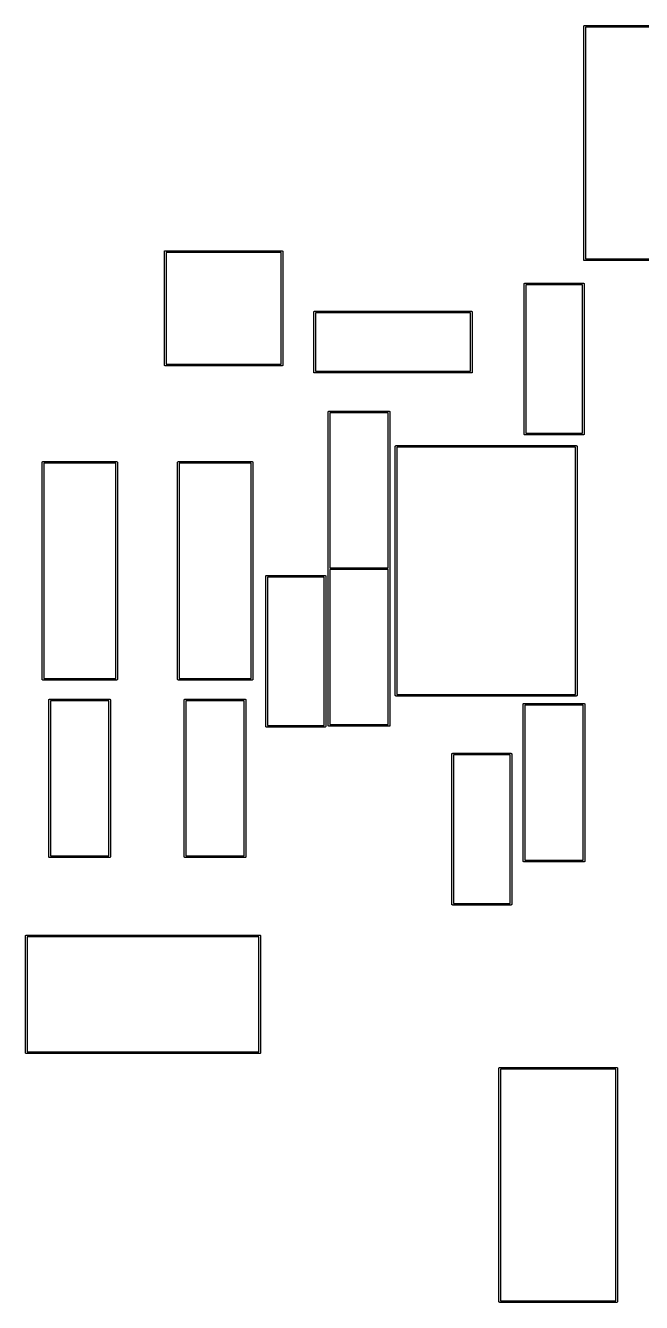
# Model space of a CAD drawing. Extents: x 104.9 to 182.6, y -105.1 to -62.1.
# Drawn here: x 143.79 to 162.26, y -105.12 to -66.83 of the extents above; entities that cross this region are included whole.
import ezdxf

# ---------------------------------------------------------------- set-up
doc = ezdxf.new("R2010")
doc.units = 0
doc.header["$MEASUREMENT"] = 0
doc.layers.add('BLACK', color=7, linetype='CONTINUOUS')

msp = doc.modelspace()

# ---------------------------------------------------------------- linework, layer by layer
at = {"layer": 'Black'}
for p, q in [((160.531, -66.8537), (160.532, -66.8516)), ((160.531, -66.8558), (160.531, -66.8537)), ((160.531, -66.858), (160.531, -66.8558)), ((160.531, -73.858), (160.531, -66.858)), ((160.532, -66.8516), (160.533, -66.8494)), ((160.533, -66.8494), (160.534, -66.8476)), ((160.534, -66.8455), (160.536, -66.8438)), ((160.534, -66.8476), (160.534, -66.8455)), ((160.536, -66.8438), (160.537, -66.8419)), ((160.537, -66.8419), (160.539, -66.8405)), ((160.539, -66.8405), (160.54, -66.8388)), ((160.54, -66.8388), (160.542, -66.8378)), ((160.542, -66.8378), (160.543, -66.8363)), ((160.543, -66.8363), (160.546, -66.8356)), ((160.546, -66.8356), (160.547, -66.8345)), ((160.547, -66.8345), (160.55, -66.8341)), ((160.55, -66.8341), (160.552, -66.8334)), ((160.552, -66.8334), (160.554, -66.8334)), ((160.554, -66.8334), (160.556, -66.833)), ((160.556, -66.833), (164.056, -66.833)), ((160.581, -66.883), (160.581, -73.833)), ((164.031, -66.883), (160.581, -66.883)), ((147.958, -73.6067), (147.959, -73.6046)), ((147.958, -73.6088), (147.958, -73.6067)), ((147.958, -73.611), (147.958, -73.6088)), ((147.958, -77.011), (147.958, -73.611)), ((147.959, -73.6046), (147.96, -73.6024)), ((147.96, -73.6024), (147.961, -73.6006)), ((147.961, -73.5985), (147.963, -73.5968)), ((147.961, -73.6006), (147.961, -73.5985)), ((147.963, -73.5968), (147.964, -73.5949)), ((147.964, -73.5949), (147.966, -73.5935)), ((147.966, -73.5935), (147.967, -73.5918)), ((147.967, -73.5918), (147.969, -73.5908)), ((147.969, -73.5908), (147.97, -73.5893)), ((147.97, -73.5893), (147.973, -73.5886)), ((147.973, -73.5886), (147.974, -73.5875)), ((147.974, -73.5875), (147.977, -73.5871)), ((147.977, -73.5871), (147.979, -73.5864)), ((147.979, -73.5864), (147.981, -73.5864)), ((147.981, -73.5864), (147.983, -73.586)), ((147.983, -73.586), (151.483, -73.586)), ((148.008, -73.636), (148.008, -76.986)), ((151.458, -73.636), (148.008, -73.636)), ((151.458, -76.986), (151.458, -73.636)), ((151.483, -73.586), (151.485, -73.5864)), ((151.485, -73.5864), (151.487, -73.5864)), ((151.487, -73.5864), (151.489, -73.5871)), ((151.489, -73.5871), (151.492, -73.5875)), ((151.492, -73.5875), (151.493, -73.5886)), ((151.493, -73.5886), (151.495, -73.5893)), ((151.495, -73.5893), (151.497, -73.5908)), ((151.497, -73.5908), (151.499, -73.5918)), ((151.499, -73.5918), (151.5, -73.5935)), ((151.5, -73.5935), (151.502, -73.5949)), ((151.502, -73.5949), (151.503, -73.5968)), ((151.503, -73.5968), (151.505, -73.5985)), ((151.505, -73.5985), (151.505, -73.6006)), ((151.505, -73.6006), (151.506, -73.6024)), ((151.506, -73.6024), (151.507, -73.6046)), ((151.507, -73.6046), (151.508, -73.6067)), ((151.508, -73.6067), (151.508, -73.6088)), ((151.508, -73.6088), (151.508, -73.611)), ((151.508, -73.611), (151.508, -77.011)), ((160.531, -73.8602), (160.531, -73.858)), ((160.531, -73.8623), (160.531, -73.8602)), ((160.532, -73.8644), (160.531, -73.8623)), ((160.533, -73.8666), (160.532, -73.8644)), ((160.534, -73.8684), (160.533, -73.8666)), ((160.534, -73.8705), (160.534, -73.8684)), ((160.536, -73.8722), (160.534, -73.8705)), ((160.537, -73.8741), (160.536, -73.8722)), ((160.539, -73.8755), (160.537, -73.8741)), ((160.54, -73.8772), (160.539, -73.8755)), ((160.542, -73.8782), (160.54, -73.8772)), ((160.543, -73.8797), (160.542, -73.8782)), ((160.546, -73.8804), (160.543, -73.8797)), ((160.547, -73.8815), (160.546, -73.8804)), ((160.55, -73.8819), (160.547, -73.8815)), ((160.552, -73.8826), (160.55, -73.8819)), ((160.554, -73.8826), (160.552, -73.8826)), ((160.556, -73.883), (160.554, -73.8826)), ((164.056, -73.883), (160.556, -73.883)), ((160.581, -73.833), (164.031, -73.833)), ((158.744, -74.5807), (158.745, -74.5786)), ((158.744, -74.5828), (158.744, -74.5807)), ((158.744, -74.585), (158.744, -74.5828)), ((158.744, -79.085), (158.744, -74.585)), ((158.745, -74.5786), (158.746, -74.5764)), ((158.746, -74.5764), (158.747, -74.5746)), ((158.747, -74.5725), (158.749, -74.5708)), ((158.747, -74.5746), (158.747, -74.5725)), ((158.749, -74.5708), (158.75, -74.5689)), ((158.75, -74.5689), (158.752, -74.5675)), ((158.752, -74.5675), (158.753, -74.5658)), ((158.753, -74.5658), (158.755, -74.5648)), ((158.755, -74.5648), (158.756, -74.5633)), ((158.756, -74.5633), (158.759, -74.5626)), ((158.759, -74.5626), (158.76, -74.5615)), ((158.76, -74.5615), (158.763, -74.5611)), ((158.763, -74.5611), (158.765, -74.5604)), ((158.765, -74.5604), (158.767, -74.5604)), ((158.767, -74.5604), (158.769, -74.56)), ((158.769, -74.56), (160.519, -74.56)), ((158.794, -74.61), (158.794, -79.06)), ((160.494, -74.61), (158.794, -74.61)), ((160.494, -79.06), (160.494, -74.61)), ((160.519, -74.56), (160.521, -74.5604)), ((160.521, -74.5604), (160.523, -74.5604)), ((160.523, -74.5604), (160.525, -74.5611)), ((160.525, -74.5611), (160.528, -74.5615)), ((160.528, -74.5615), (160.529, -74.5626)), ((160.529, -74.5626), (160.531, -74.5633)), ((160.531, -74.5633), (160.533, -74.5648)), ((160.533, -74.5648), (160.535, -74.5658)), ((160.535, -74.5658), (160.536, -74.5675)), ((160.536, -74.5675), (160.538, -74.5689)), ((160.538, -74.5689), (160.539, -74.5708)), ((160.539, -74.5708), (160.541, -74.5725)), ((160.541, -74.5725), (160.541, -74.5746)), ((160.541, -74.5746), (160.542, -74.5764)), ((160.542, -74.5764), (160.543, -74.5786)), ((160.543, -74.5786), (160.544, -74.5807)), ((160.544, -74.5807), (160.544, -74.5828)), ((160.544, -74.5828), (160.544, -74.585)), ((160.544, -74.585), (160.544, -79.085)), ((152.438, -75.4227), (152.439, -75.4206)), ((152.438, -75.4248), (152.438, -75.4227)), ((152.438, -75.427), (152.438, -75.4248)), ((152.438, -77.227), (152.438, -75.427)), ((152.439, -75.4206), (152.44, -75.4184)), ((152.44, -75.4184), (152.441, -75.4166)), ((152.441, -75.4145), (152.443, -75.4128)), ((152.441, -75.4166), (152.441, -75.4145)), ((152.443, -75.4128), (152.444, -75.4109)), ((152.444, -75.4109), (152.446, -75.4095)), ((152.446, -75.4095), (152.447, -75.4078)), ((152.447, -75.4078), (152.449, -75.4068)), ((152.449, -75.4068), (152.451, -75.4053)), ((152.451, -75.4053), (152.453, -75.4046)), ((152.453, -75.4046), (152.454, -75.4035)), ((152.454, -75.4035), (152.457, -75.4031)), ((152.457, -75.4031), (152.459, -75.4024)), ((152.459, -75.4024), (152.461, -75.4024)), ((152.461, -75.4024), (152.463, -75.402)), ((152.463, -75.402), (157.163, -75.402)), ((157.163, -75.402), (157.165, -75.4024)), ((157.165, -75.4024), (157.167, -75.4024)), ((157.167, -75.4024), (157.169, -75.4031)), ((157.169, -75.4031), (157.172, -75.4035)), ((157.172, -75.4035), (157.173, -75.4046)), ((157.173, -75.4046), (157.175, -75.4053)), ((157.175, -75.4053), (157.177, -75.4068)), ((157.177, -75.4068), (157.179, -75.4078)), ((157.179, -75.4078), (157.18, -75.4095)), ((157.18, -75.4095), (157.182, -75.4109)), ((157.182, -75.4109), (157.183, -75.4128)), ((157.183, -75.4128), (157.185, -75.4145)), ((157.185, -75.4145), (157.185, -75.4166)), ((157.185, -75.4166), (157.186, -75.4184)), ((157.186, -75.4184), (157.187, -75.4206)), ((157.187, -75.4206), (157.188, -75.4227)), ((157.188, -75.4227), (157.188, -75.4248)), ((157.188, -75.4248), (157.188, -75.427)), ((157.188, -75.427), (157.188, -77.227)), ((152.488, -75.452), (152.488, -77.202)), ((157.138, -75.452), (152.488, -75.452)), ((157.138, -77.202), (157.138, -75.452)), ((147.958, -77.0132), (147.958, -77.011)), ((147.958, -77.0153), (147.958, -77.0132)), ((147.959, -77.0174), (147.958, -77.0153)), ((147.96, -77.0196), (147.959, -77.0174)), ((147.961, -77.0214), (147.96, -77.0196)), ((147.961, -77.0235), (147.961, -77.0214)), ((147.963, -77.0252), (147.961, -77.0235)), ((147.964, -77.0271), (147.963, -77.0252)), ((147.966, -77.0285), (147.964, -77.0271)), ((147.967, -77.0302), (147.966, -77.0285)), ((147.969, -77.0312), (147.967, -77.0302)), ((147.97, -77.0327), (147.969, -77.0312)), ((147.973, -77.0334), (147.97, -77.0327)), ((147.974, -77.0345), (147.973, -77.0334)), ((147.977, -77.0349), (147.974, -77.0345)), ((147.979, -77.0356), (147.977, -77.0349)), ((147.981, -77.0356), (147.979, -77.0356)), ((147.983, -77.036), (147.981, -77.0356)), ((151.483, -77.036), (147.983, -77.036)), ((148.008, -76.986), (151.458, -76.986)), ((151.485, -77.0356), (151.483, -77.036)), ((151.487, -77.0356), (151.485, -77.0356)), ((151.489, -77.0349), (151.487, -77.0356)), ((151.492, -77.0345), (151.489, -77.0349)), ((151.493, -77.0334), (151.492, -77.0345)), ((151.495, -77.0327), (151.493, -77.0334)), ((151.497, -77.0312), (151.495, -77.0327)), ((151.499, -77.0302), (151.497, -77.0312)), ((151.5, -77.0285), (151.499, -77.0302)), ((151.502, -77.0271), (151.5, -77.0285)), ((151.503, -77.0252), (151.502, -77.0271)), ((151.505, -77.0235), (151.503, -77.0252)), ((151.506, -77.0196), (151.505, -77.0214)), ((151.505, -77.0214), (151.505, -77.0235)), ((151.507, -77.0174), (151.506, -77.0196)), ((151.508, -77.0153), (151.507, -77.0174)), ((151.508, -77.011), (151.508, -77.0132)), ((151.508, -77.0132), (151.508, -77.0153)), ((152.438, -77.2292), (152.438, -77.227)), ((152.438, -77.2313), (152.438, -77.2292)), ((152.439, -77.2334), (152.438, -77.2313)), ((152.44, -77.2356), (152.439, -77.2334)), ((152.441, -77.2374), (152.44, -77.2356)), ((152.441, -77.2395), (152.441, -77.2374)), ((152.443, -77.2412), (152.441, -77.2395)), ((152.444, -77.2431), (152.443, -77.2412)), ((152.446, -77.2445), (152.444, -77.2431)), ((152.447, -77.2462), (152.446, -77.2445)), ((152.449, -77.2472), (152.447, -77.2462)), ((152.451, -77.2487), (152.449, -77.2472)), ((152.453, -77.2494), (152.451, -77.2487)), ((152.454, -77.2505), (152.453, -77.2494)), ((152.457, -77.2509), (152.454, -77.2505)), ((152.459, -77.2516), (152.457, -77.2509)), ((152.461, -77.2516), (152.459, -77.2516)), ((152.463, -77.252), (152.461, -77.2516)), ((157.163, -77.252), (152.463, -77.252)), ((152.488, -77.202), (157.138, -77.202)), ((157.165, -77.2516), (157.163, -77.252)), ((157.167, -77.2516), (157.165, -77.2516)), ((157.169, -77.2509), (157.167, -77.2516)), ((157.172, -77.2505), (157.169, -77.2509)), ((157.173, -77.2494), (157.172, -77.2505)), ((157.175, -77.2487), (157.173, -77.2494)), ((157.177, -77.2472), (157.175, -77.2487)), ((157.179, -77.2462), (157.177, -77.2472)), ((157.18, -77.2445), (157.179, -77.2462)), ((157.182, -77.2431), (157.18, -77.2445)), ((157.183, -77.2412), (157.182, -77.2431)), ((157.185, -77.2395), (157.183, -77.2412)), ((157.186, -77.2356), (157.185, -77.2374)), ((157.185, -77.2374), (157.185, -77.2395)), ((157.187, -77.2334), (157.186, -77.2356)), ((157.188, -77.2313), (157.187, -77.2334)), ((157.188, -77.227), (157.188, -77.2292)), ((157.188, -77.2292), (157.188, -77.2313)), ((152.872, -78.4177), (152.873, -78.4156)), ((152.872, -78.4198), (152.872, -78.4177)), ((152.872, -78.422), (152.872, -78.4198)), ((152.872, -83.121), (152.872, -78.422)), ((152.873, -78.4156), (152.874, -78.4134)), ((152.874, -78.4134), (152.875, -78.4116)), ((152.875, -78.4095), (152.877, -78.4078)), ((152.875, -78.4116), (152.875, -78.4095)), ((152.877, -78.4078), (152.878, -78.4059)), ((152.878, -78.4059), (152.88, -78.4045)), ((152.88, -78.4045), (152.881, -78.4028)), ((152.881, -78.4028), (152.883, -78.4018)), ((152.883, -78.4018), (152.885, -78.4003)), ((152.885, -78.4003), (152.887, -78.3996)), ((152.887, -78.3996), (152.888, -78.3985)), ((152.888, -78.3985), (152.891, -78.3981)), ((152.891, -78.3981), (152.893, -78.3974)), ((152.893, -78.3974), (152.895, -78.3974)), ((152.895, -78.3974), (152.897, -78.397)), ((152.897, -78.397), (154.697, -78.397)), ((152.922, -78.447), (152.922, -83.096)), ((154.672, -78.447), (152.922, -78.447)), ((154.672, -83.096), (154.672, -78.447)), ((154.697, -78.397), (154.699, -78.3974)), ((154.699, -78.3974), (154.701, -78.3974)), ((154.701, -78.3974), (154.703, -78.3981)), ((154.703, -78.3981), (154.706, -78.3985)), ((154.706, -78.3985), (154.707, -78.3996)), ((154.707, -78.3996), (154.709, -78.4003)), ((154.709, -78.4003), (154.711, -78.4018)), ((154.711, -78.4018), (154.713, -78.4028)), ((154.713, -78.4028), (154.714, -78.4045)), ((154.714, -78.4045), (154.716, -78.4059)), ((154.716, -78.4059), (154.717, -78.4078)), ((154.717, -78.4078), (154.719, -78.4095)), ((154.719, -78.4095), (154.719, -78.4116)), ((154.719, -78.4116), (154.72, -78.4134)), ((154.72, -78.4134), (154.721, -78.4156)), ((154.721, -78.4156), (154.722, -78.4177)), ((154.722, -78.4177), (154.722, -78.4198)), ((154.722, -78.4198), (154.722, -78.422)), ((154.722, -78.422), (154.722, -83.121)), ((158.744, -79.0872), (158.744, -79.085)), ((158.744, -79.0893), (158.744, -79.0872)), ((158.745, -79.0914), (158.744, -79.0893)), ((158.746, -79.0936), (158.745, -79.0914)), ((158.747, -79.0954), (158.746, -79.0936)), ((158.747, -79.0975), (158.747, -79.0954)), ((158.749, -79.0992), (158.747, -79.0975)), ((158.75, -79.1011), (158.749, -79.0992)), ((158.752, -79.1025), (158.75, -79.1011)), ((158.753, -79.1042), (158.752, -79.1025)), ((158.755, -79.1052), (158.753, -79.1042)), ((158.756, -79.1067), (158.755, -79.1052)), ((158.759, -79.1074), (158.756, -79.1067)), ((158.76, -79.1085), (158.759, -79.1074)), ((158.763, -79.1089), (158.76, -79.1085)), ((158.765, -79.1096), (158.763, -79.1089)), ((158.767, -79.1096), (158.765, -79.1096)), ((158.769, -79.11), (158.767, -79.1096)), ((160.519, -79.11), (158.769, -79.11)), ((158.794, -79.06), (160.494, -79.06)), ((160.521, -79.1096), (160.519, -79.11)), ((160.523, -79.1096), (160.521, -79.1096)), ((160.525, -79.1089), (160.523, -79.1096)), ((160.528, -79.1085), (160.525, -79.1089)), ((160.529, -79.1074), (160.528, -79.1085)), ((160.531, -79.1067), (160.529, -79.1074)), ((160.533, -79.1052), (160.531, -79.1067)), ((160.535, -79.1042), (160.533, -79.1052)), ((160.536, -79.1025), (160.535, -79.1042)), ((160.538, -79.1011), (160.536, -79.1025)), ((160.539, -79.0992), (160.538, -79.1011)), ((160.541, -79.0975), (160.539, -79.0992)), ((160.542, -79.0936), (160.541, -79.0954)), ((160.541, -79.0954), (160.541, -79.0975)), ((160.543, -79.0914), (160.542, -79.0936)), ((160.544, -79.0893), (160.543, -79.0914)), ((160.544, -79.085), (160.544, -79.0872)), ((160.544, -79.0872), (160.544, -79.0893)), ((154.882, -79.4507), (154.883, -79.4486)), ((154.882, -79.4528), (154.882, -79.4507)), ((154.882, -79.455), (154.882, -79.4528)), ((154.882, -86.915), (154.882, -79.455)), ((154.883, -79.4486), (154.884, -79.4464)), ((154.884, -79.4464), (154.885, -79.4446)), ((154.885, -79.4425), (154.887, -79.4408)), ((154.885, -79.4446), (154.885, -79.4425)), ((154.887, -79.4408), (154.888, -79.4389)), ((154.888, -79.4389), (154.89, -79.4375)), ((154.89, -79.4375), (154.891, -79.4358)), ((154.891, -79.4358), (154.893, -79.4348)), ((154.893, -79.4348), (154.894, -79.4333)), ((154.894, -79.4333), (154.897, -79.4326)), ((154.897, -79.4326), (154.898, -79.4315)), ((154.898, -79.4315), (154.901, -79.4311)), ((154.901, -79.4311), (154.903, -79.4304)), ((154.903, -79.4304), (154.905, -79.4304)), ((154.905, -79.4304), (154.907, -79.43)), ((154.907, -79.43), (160.307, -79.43)), ((154.932, -79.48), (154.932, -86.89)), ((160.282, -79.48), (154.932, -79.48)), ((160.282, -86.89), (160.282, -79.48)), ((160.307, -79.43), (160.309, -79.4304)), ((160.309, -79.4304), (160.311, -79.4304)), ((160.311, -79.4304), (160.313, -79.4311)), ((160.313, -79.4311), (160.316, -79.4315)), ((160.316, -79.4315), (160.317, -79.4326)), ((160.317, -79.4326), (160.32, -79.4333)), ((160.32, -79.4333), (160.321, -79.4348)), ((160.321, -79.4348), (160.323, -79.4358)), ((160.323, -79.4358), (160.324, -79.4375)), ((160.324, -79.4375), (160.326, -79.4389)), ((160.326, -79.4389), (160.327, -79.4408)), ((160.327, -79.4408), (160.329, -79.4425)), ((160.329, -79.4425), (160.329, -79.4446)), ((160.329, -79.4446), (160.33, -79.4464)), ((160.33, -79.4464), (160.331, -79.4486)), ((160.331, -79.4486), (160.332, -79.4507)), ((160.332, -79.4507), (160.332, -79.4528)), ((160.332, -79.4528), (160.332, -79.455)), ((160.332, -79.455), (160.332, -86.915)), ((144.29, -79.9307), (144.291, -79.9286)), ((144.29, -79.9328), (144.29, -79.9307)), ((144.29, -79.935), (144.29, -79.9328)), ((144.29, -86.435), (144.29, -79.935)), ((144.291, -79.9286), (144.292, -79.9264)), ((144.292, -79.9264), (144.293, -79.9246)), ((144.293, -79.9225), (144.295, -79.9208)), ((144.293, -79.9246), (144.293, -79.9225)), ((144.295, -79.9208), (144.296, -79.9189)), ((144.296, -79.9189), (144.298, -79.9175)), ((144.298, -79.9175), (144.299, -79.9158)), ((144.299, -79.9158), (144.301, -79.9148)), ((144.301, -79.9148), (144.302, -79.9133)), ((144.302, -79.9133), (144.305, -79.9126)), ((144.305, -79.9126), (144.306, -79.9115)), ((144.306, -79.9115), (144.309, -79.9111)), ((144.309, -79.9111), (144.311, -79.9104)), ((144.311, -79.9104), (144.313, -79.9104)), ((144.313, -79.9104), (144.315, -79.91)), ((144.315, -79.91), (146.525, -79.91)), ((144.34, -79.96), (144.34, -86.41)), ((146.5, -79.96), (144.34, -79.96)), ((146.5, -86.41), (146.5, -79.96)), ((146.525, -79.91), (146.527, -79.9104)), ((146.527, -79.9104), (146.529, -79.9104)), ((146.529, -79.9104), (146.531, -79.9111)), ((146.531, -79.9111), (146.534, -79.9115)), ((146.534, -79.9115), (146.535, -79.9126)), ((146.535, -79.9126), (146.537, -79.9133)), ((146.537, -79.9133), (146.539, -79.9148)), ((146.539, -79.9148), (146.541, -79.9158)), ((146.541, -79.9158), (146.542, -79.9175)), ((146.542, -79.9175), (146.544, -79.9189)), ((146.544, -79.9189), (146.545, -79.9208)), ((146.545, -79.9208), (146.547, -79.9225)), ((146.547, -79.9225), (146.547, -79.9246)), ((146.547, -79.9246), (146.548, -79.9264)), ((146.548, -79.9264), (146.549, -79.9286)), ((146.549, -79.9286), (146.55, -79.9307)), ((146.55, -79.9307), (146.55, -79.9328)), ((146.55, -79.9328), (146.55, -79.935)), ((146.55, -79.935), (146.55, -86.435)), ((148.354, -79.9307), (148.355, -79.9286)), ((148.354, -79.9328), (148.354, -79.9307)), ((148.354, -79.935), (148.354, -79.9328)), ((148.354, -86.435), (148.354, -79.935)), ((148.355, -79.9286), (148.356, -79.9264)), ((148.356, -79.9264), (148.357, -79.9246)), ((148.357, -79.9225), (148.359, -79.9208)), ((148.357, -79.9246), (148.357, -79.9225)), ((148.359, -79.9208), (148.36, -79.9189)), ((148.36, -79.9189), (148.362, -79.9175)), ((148.362, -79.9175), (148.363, -79.9158)), ((148.363, -79.9158), (148.365, -79.9148)), ((148.365, -79.9148), (148.367, -79.9133)), ((148.367, -79.9133), (148.369, -79.9126)), ((148.369, -79.9126), (148.37, -79.9115)), ((148.37, -79.9115), (148.373, -79.9111)), ((148.373, -79.9111), (148.375, -79.9104)), ((148.375, -79.9104), (148.377, -79.9104)), ((148.377, -79.9104), (148.379, -79.91)), ((148.379, -79.91), (150.589, -79.91)), ((148.404, -79.96), (148.404, -86.41)), ((150.564, -79.96), (148.404, -79.96)), ((150.564, -86.41), (150.564, -79.96)), ((150.589, -79.91), (150.591, -79.9104)), ((150.591, -79.9104), (150.593, -79.9104)), ((150.593, -79.9104), (150.595, -79.9111)), ((150.595, -79.9111), (150.598, -79.9115)), ((150.598, -79.9115), (150.599, -79.9126)), ((150.599, -79.9126), (150.601, -79.9133)), ((150.601, -79.9133), (150.603, -79.9148)), ((150.603, -79.9148), (150.605, -79.9158)), ((150.605, -79.9158), (150.606, -79.9175)), ((150.606, -79.9175), (150.608, -79.9189)), ((150.608, -79.9189), (150.609, -79.9208)), ((150.609, -79.9208), (150.611, -79.9225)), ((150.611, -79.9225), (150.611, -79.9246)), ((150.611, -79.9246), (150.612, -79.9264)), ((150.612, -79.9264), (150.613, -79.9286)), ((150.613, -79.9286), (150.614, -79.9307)), ((150.614, -79.9307), (150.614, -79.9328)), ((150.614, -79.9328), (150.614, -79.935)), ((150.614, -79.935), (150.614, -86.435)), ((150.997, -83.3437), (150.998, -83.3416)), ((150.997, -83.3458), (150.997, -83.3437)), ((150.997, -83.348), (150.997, -83.3458)), ((150.997, -87.848), (150.997, -83.348)), ((150.998, -83.3416), (150.999, -83.3394)), ((150.999, -83.3394), (151, -83.3376)), ((151, -83.3355), (151.002, -83.3338)), ((151, -83.3376), (151, -83.3355)), ((151.002, -83.3338), (151.003, -83.3319)), ((151.003, -83.3319), (151.005, -83.3305)), ((151.005, -83.3305), (151.006, -83.3288)), ((151.006, -83.3288), (151.008, -83.3278)), ((151.008, -83.3278), (151.01, -83.3263)), ((151.01, -83.3263), (151.012, -83.3256)), ((151.012, -83.3256), (151.013, -83.3245)), ((151.013, -83.3245), (151.016, -83.3241)), ((151.016, -83.3241), (151.018, -83.3234)), ((151.018, -83.3234), (151.02, -83.3234)), ((151.02, -83.3234), (151.022, -83.323)), ((151.022, -83.323), (152.772, -83.323)), ((151.047, -83.373), (151.047, -87.823)), ((152.747, -83.373), (151.047, -83.373)), ((152.747, -87.823), (152.747, -83.373)), ((152.772, -83.323), (152.774, -83.3234)), ((152.774, -83.3234), (152.776, -83.3234)), ((152.776, -83.3234), (152.778, -83.3241)), ((152.778, -83.3241), (152.781, -83.3245)), ((152.781, -83.3245), (152.782, -83.3256)), ((152.782, -83.3256), (152.784, -83.3263)), ((152.784, -83.3263), (152.786, -83.3278)), ((152.786, -83.3278), (152.788, -83.3288)), ((152.788, -83.3288), (152.789, -83.3305)), ((152.789, -83.3305), (152.791, -83.3319)), ((152.791, -83.3319), (152.792, -83.3338)), ((152.792, -83.3338), (152.794, -83.3355)), ((152.794, -83.3355), (152.794, -83.3376)), ((152.794, -83.3376), (152.795, -83.3394)), ((152.795, -83.3394), (152.796, -83.3416)), ((152.796, -83.3416), (152.797, -83.3437)), ((152.797, -83.3437), (152.797, -83.3458)), ((152.797, -83.3458), (152.797, -83.348)), ((152.797, -83.348), (152.797, -87.848)), ((152.872, -87.821), (152.872, -83.121)), ((152.922, -83.096), (154.672, -83.096)), ((152.922, -83.147), (152.922, -87.796)), ((154.672, -83.147), (152.922, -83.147)), ((154.672, -87.796), (154.672, -83.147)), ((154.722, -83.121), (154.722, -87.821)), ((144.29, -86.4372), (144.29, -86.435)), ((144.29, -86.4393), (144.29, -86.4372)), ((144.291, -86.4414), (144.29, -86.4393)), ((144.292, -86.4436), (144.291, -86.4414)), ((144.293, -86.4454), (144.292, -86.4436)), ((144.293, -86.4475), (144.293, -86.4454)), ((144.295, -86.4492), (144.293, -86.4475)), ((144.296, -86.4511), (144.295, -86.4492)), ((144.298, -86.4525), (144.296, -86.4511)), ((144.299, -86.4542), (144.298, -86.4525)), ((144.301, -86.4552), (144.299, -86.4542)), ((144.302, -86.4567), (144.301, -86.4552)), ((144.305, -86.4574), (144.302, -86.4567)), ((144.306, -86.4585), (144.305, -86.4574)), ((144.309, -86.4589), (144.306, -86.4585)), ((144.311, -86.4596), (144.309, -86.4589)), ((144.313, -86.4596), (144.311, -86.4596)), ((144.315, -86.46), (144.313, -86.4596)), ((146.525, -86.46), (144.315, -86.46)), ((144.34, -86.41), (146.5, -86.41)), ((146.527, -86.4596), (146.525, -86.46)), ((146.529, -86.4596), (146.527, -86.4596)), ((146.531, -86.4589), (146.529, -86.4596)), ((146.534, -86.4585), (146.531, -86.4589)), ((146.535, -86.4574), (146.534, -86.4585)), ((146.537, -86.4567), (146.535, -86.4574)), ((146.539, -86.4552), (146.537, -86.4567)), ((146.541, -86.4542), (146.539, -86.4552)), ((146.542, -86.4525), (146.541, -86.4542)), ((146.544, -86.4511), (146.542, -86.4525)), ((146.545, -86.4492), (146.544, -86.4511)), ((146.547, -86.4475), (146.545, -86.4492)), ((146.548, -86.4436), (146.547, -86.4454)), ((146.547, -86.4454), (146.547, -86.4475)), ((146.549, -86.4414), (146.548, -86.4436)), ((146.55, -86.4393), (146.549, -86.4414)), ((146.55, -86.435), (146.55, -86.4372)), ((146.55, -86.4372), (146.55, -86.4393)), ((148.354, -86.4372), (148.354, -86.435)), ((148.354, -86.4393), (148.354, -86.4372)), ((148.355, -86.4414), (148.354, -86.4393)), ((148.356, -86.4436), (148.355, -86.4414)), ((148.357, -86.4454), (148.356, -86.4436)), ((148.357, -86.4475), (148.357, -86.4454)), ((148.359, -86.4492), (148.357, -86.4475)), ((148.36, -86.4511), (148.359, -86.4492)), ((148.362, -86.4525), (148.36, -86.4511)), ((148.363, -86.4542), (148.362, -86.4525)), ((148.365, -86.4552), (148.363, -86.4542)), ((148.367, -86.4567), (148.365, -86.4552)), ((148.369, -86.4574), (148.367, -86.4567)), ((148.37, -86.4585), (148.369, -86.4574)), ((148.373, -86.4589), (148.37, -86.4585)), ((148.375, -86.4596), (148.373, -86.4589)), ((148.377, -86.4596), (148.375, -86.4596)), ((148.379, -86.46), (148.377, -86.4596)), ((150.589, -86.46), (148.379, -86.46)), ((148.404, -86.41), (150.564, -86.41)), ((150.591, -86.4596), (150.589, -86.46)), ((150.593, -86.4596), (150.591, -86.4596)), ((150.595, -86.4589), (150.593, -86.4596)), ((150.598, -86.4585), (150.595, -86.4589)), ((150.599, -86.4574), (150.598, -86.4585)), ((150.601, -86.4567), (150.599, -86.4574)), ((150.603, -86.4552), (150.601, -86.4567)), ((150.605, -86.4542), (150.603, -86.4552)), ((150.606, -86.4525), (150.605, -86.4542)), ((150.608, -86.4511), (150.606, -86.4525)), ((150.609, -86.4492), (150.608, -86.4511)), ((150.611, -86.4475), (150.609, -86.4492)), ((150.612, -86.4436), (150.611, -86.4454)), ((150.611, -86.4454), (150.611, -86.4475)), ((150.613, -86.4414), (150.612, -86.4436)), ((150.614, -86.4393), (150.613, -86.4414)), ((150.614, -86.435), (150.614, -86.4372)), ((150.614, -86.4372), (150.614, -86.4393)), ((154.882, -86.9172), (154.882, -86.915)), ((154.882, -86.9193), (154.882, -86.9172)), ((154.883, -86.9214), (154.882, -86.9193)), ((154.884, -86.9236), (154.883, -86.9214)), ((154.932, -86.89), (160.282, -86.89)), ((160.331, -86.9214), (160.33, -86.9236)), ((160.332, -86.9193), (160.331, -86.9214)), ((160.332, -86.915), (160.332, -86.9172)), ((160.332, -86.9172), (160.332, -86.9193)), ((144.49, -87.0537), (144.491, -87.0516)), ((144.49, -87.0558), (144.49, -87.0537)), ((144.49, -87.058), (144.49, -87.0558)), ((144.49, -91.758), (144.49, -87.058)), ((144.491, -87.0516), (144.492, -87.0494)), ((144.492, -87.0494), (144.493, -87.0476)), ((144.493, -87.0455), (144.495, -87.0438)), ((144.493, -87.0476), (144.493, -87.0455)), ((144.495, -87.0438), (144.496, -87.0419)), ((144.496, -87.0419), (144.498, -87.0405)), ((144.498, -87.0405), (144.499, -87.0388)), ((144.499, -87.0388), (144.501, -87.0378)), ((144.501, -87.0378), (144.502, -87.0363)), ((144.502, -87.0363), (144.505, -87.0356)), ((144.505, -87.0356), (144.506, -87.0345)), ((144.506, -87.0345), (144.509, -87.0341)), ((144.509, -87.0341), (144.511, -87.0334)), ((144.511, -87.0334), (144.513, -87.0334)), ((144.513, -87.0334), (144.515, -87.033)), ((144.515, -87.033), (146.315, -87.033)), ((144.54, -87.083), (144.54, -91.733)), ((146.29, -87.083), (144.54, -87.083)), ((146.29, -91.733), (146.29, -87.083)), ((146.315, -87.033), (146.317, -87.0334)), ((146.317, -87.0334), (146.319, -87.0334)), ((146.319, -87.0334), (146.321, -87.0341)), ((146.321, -87.0341), (146.324, -87.0345)), ((146.324, -87.0345), (146.325, -87.0356)), ((146.325, -87.0356), (146.327, -87.0363)), ((146.327, -87.0363), (146.329, -87.0378)), ((146.329, -87.0378), (146.331, -87.0388)), ((146.331, -87.0388), (146.332, -87.0405)), ((146.332, -87.0405), (146.334, -87.0419)), ((146.334, -87.0419), (146.335, -87.0438)), ((146.335, -87.0438), (146.337, -87.0455)), ((146.337, -87.0455), (146.337, -87.0476)), ((146.337, -87.0476), (146.338, -87.0494)), ((146.338, -87.0494), (146.339, -87.0516)), ((146.339, -87.0516), (146.34, -87.0537)), ((146.34, -87.0537), (146.34, -87.0558)), ((146.34, -87.0558), (146.34, -87.058)), ((146.34, -87.058), (146.34, -91.758)), ((148.554, -87.0537), (148.555, -87.0516)), ((148.554, -87.0558), (148.554, -87.0537)), ((148.554, -87.058), (148.554, -87.0558)), ((148.554, -91.758), (148.554, -87.058)), ((148.555, -87.0516), (148.556, -87.0494)), ((148.556, -87.0494), (148.557, -87.0476)), ((148.557, -87.0455), (148.559, -87.0438)), ((148.557, -87.0476), (148.557, -87.0455)), ((148.559, -87.0438), (148.56, -87.0419)), ((148.56, -87.0419), (148.562, -87.0405)), ((148.562, -87.0405), (148.563, -87.0388)), ((148.563, -87.0388), (148.565, -87.0378)), ((148.565, -87.0378), (148.566, -87.0363)), ((148.566, -87.0363), (148.569, -87.0356)), ((148.569, -87.0356), (148.57, -87.0345)), ((148.57, -87.0345), (148.573, -87.0341)), ((148.573, -87.0341), (148.575, -87.0334)), ((148.575, -87.0334), (148.577, -87.0334)), ((148.577, -87.0334), (148.579, -87.033)), ((148.579, -87.033), (150.379, -87.033)), ((148.604, -87.083), (148.604, -91.733)), ((150.354, -87.083), (148.604, -87.083)), ((150.354, -91.733), (150.354, -87.083)), ((150.379, -87.033), (150.381, -87.0334)), ((150.381, -87.0334), (150.383, -87.0334)), ((150.383, -87.0334), (150.385, -87.0341)), ((150.385, -87.0341), (150.388, -87.0345)), ((150.388, -87.0345), (150.389, -87.0356)), ((150.389, -87.0356), (150.391, -87.0363)), ((150.391, -87.0363), (150.393, -87.0378)), ((150.393, -87.0378), (150.395, -87.0388)), ((150.395, -87.0388), (150.396, -87.0405)), ((150.396, -87.0405), (150.398, -87.0419)), ((150.398, -87.0419), (150.399, -87.0438)), ((150.399, -87.0438), (150.401, -87.0455)), ((150.401, -87.0455), (150.401, -87.0476)), ((150.401, -87.0476), (150.402, -87.0494)), ((150.402, -87.0494), (150.403, -87.0516)), ((150.403, -87.0516), (150.404, -87.0537)), ((150.404, -87.0537), (150.404, -87.0558)), ((150.404, -87.0558), (150.404, -87.058)), ((150.404, -87.058), (150.404, -91.758)), ((154.885, -86.9254), (154.884, -86.9236)), ((154.885, -86.9275), (154.885, -86.9254)), ((154.887, -86.9292), (154.885, -86.9275)), ((154.888, -86.9311), (154.887, -86.9292)), ((154.89, -86.9325), (154.888, -86.9311)), ((154.891, -86.9342), (154.89, -86.9325)), ((154.893, -86.9352), (154.891, -86.9342)), ((154.894, -86.9367), (154.893, -86.9352)), ((154.897, -86.9374), (154.894, -86.9367)), ((154.898, -86.9385), (154.897, -86.9374)), ((154.901, -86.9389), (154.898, -86.9385)), ((154.903, -86.9396), (154.901, -86.9389)), ((154.905, -86.9396), (154.903, -86.9396)), ((154.907, -86.94), (154.905, -86.9396)), ((160.307, -86.94), (154.907, -86.94)), ((158.714, -87.1807), (158.715, -87.1786)), ((158.714, -87.1828), (158.714, -87.1807)), ((158.714, -87.185), (158.714, -87.1828)), ((158.714, -91.885), (158.714, -87.185)), ((158.715, -87.1786), (158.716, -87.1764)), ((158.716, -87.1764), (158.717, -87.1746)), ((158.717, -87.1725), (158.719, -87.1708)), ((158.717, -87.1746), (158.717, -87.1725)), ((158.719, -87.1708), (158.72, -87.1689)), ((158.72, -87.1689), (158.722, -87.1675)), ((158.722, -87.1675), (158.723, -87.1658)), ((158.723, -87.1658), (158.725, -87.1648)), ((158.725, -87.1648), (158.726, -87.1633)), ((158.726, -87.1633), (158.729, -87.1626)), ((158.729, -87.1626), (158.73, -87.1615)), ((158.73, -87.1615), (158.733, -87.1611)), ((158.733, -87.1611), (158.735, -87.1604)), ((158.735, -87.1604), (158.737, -87.1604)), ((158.737, -87.1604), (158.739, -87.16)), ((158.739, -87.16), (160.539, -87.16)), ((158.764, -87.21), (158.764, -91.86)), ((160.514, -87.21), (158.764, -87.21)), ((160.309, -86.9396), (160.307, -86.94)), ((160.311, -86.9396), (160.309, -86.9396)), ((160.313, -86.9389), (160.311, -86.9396)), ((160.316, -86.9385), (160.313, -86.9389)), ((160.317, -86.9374), (160.316, -86.9385)), ((160.32, -86.9367), (160.317, -86.9374)), ((160.321, -86.9352), (160.32, -86.9367)), ((160.323, -86.9342), (160.321, -86.9352)), ((160.324, -86.9325), (160.323, -86.9342)), ((160.326, -86.9311), (160.324, -86.9325)), ((160.327, -86.9292), (160.326, -86.9311)), ((160.329, -86.9275), (160.327, -86.9292)), ((160.33, -86.9236), (160.329, -86.9254)), ((160.329, -86.9254), (160.329, -86.9275)), ((160.514, -91.86), (160.514, -87.21)), ((160.539, -87.16), (160.541, -87.1604)), ((160.541, -87.1604), (160.543, -87.1604)), ((160.543, -87.1604), (160.545, -87.1611)), ((160.545, -87.1611), (160.548, -87.1615)), ((160.548, -87.1615), (160.549, -87.1626)), ((160.549, -87.1626), (160.552, -87.1633)), ((160.552, -87.1633), (160.553, -87.1648)), ((160.553, -87.1648), (160.555, -87.1658)), ((160.555, -87.1658), (160.556, -87.1675)), ((160.556, -87.1675), (160.558, -87.1689)), ((160.558, -87.1689), (160.559, -87.1708)), ((160.559, -87.1708), (160.561, -87.1725)), ((160.561, -87.1725), (160.561, -87.1746)), ((160.561, -87.1746), (160.562, -87.1764)), ((160.562, -87.1764), (160.563, -87.1786)), ((160.563, -87.1786), (160.564, -87.1807)), ((160.564, -87.1807), (160.564, -87.1828)), ((160.564, -87.1828), (160.564, -87.185)), ((160.564, -87.185), (160.564, -91.885)), ((150.997, -87.8502), (150.997, -87.848)), ((150.997, -87.8523), (150.997, -87.8502)), ((150.998, -87.8544), (150.997, -87.8523)), ((150.999, -87.8566), (150.998, -87.8544)), ((151, -87.8584), (150.999, -87.8566)), ((151, -87.8605), (151, -87.8584)), ((151.002, -87.8622), (151, -87.8605)), ((151.003, -87.8641), (151.002, -87.8622)), ((151.005, -87.8655), (151.003, -87.8641)), ((151.006, -87.8672), (151.005, -87.8655)), ((151.008, -87.8682), (151.006, -87.8672)), ((151.01, -87.8697), (151.008, -87.8682)), ((151.012, -87.8704), (151.01, -87.8697)), ((151.013, -87.8715), (151.012, -87.8704)), ((151.016, -87.8719), (151.013, -87.8715)), ((151.018, -87.8726), (151.016, -87.8719)), ((151.02, -87.8726), (151.018, -87.8726)), ((151.022, -87.873), (151.02, -87.8726)), ((152.772, -87.873), (151.022, -87.873)), ((151.047, -87.823), (152.747, -87.823)), ((152.774, -87.8726), (152.772, -87.873)), ((152.776, -87.8726), (152.774, -87.8726)), ((152.778, -87.8719), (152.776, -87.8726)), ((152.781, -87.8715), (152.778, -87.8719)), ((152.782, -87.8704), (152.781, -87.8715)), ((152.784, -87.8697), (152.782, -87.8704)), ((152.786, -87.8682), (152.784, -87.8697)), ((152.788, -87.8672), (152.786, -87.8682)), ((152.789, -87.8655), (152.788, -87.8672)), ((152.791, -87.8641), (152.789, -87.8655)), ((152.792, -87.8622), (152.791, -87.8641)), ((152.794, -87.8605), (152.792, -87.8622)), ((152.795, -87.8566), (152.794, -87.8584)), ((152.794, -87.8584), (152.794, -87.8605)), ((152.796, -87.8544), (152.795, -87.8566)), ((152.797, -87.8523), (152.796, -87.8544)), ((152.797, -87.848), (152.797, -87.8502)), ((152.797, -87.8502), (152.797, -87.8523)), ((152.872, -87.8232), (152.872, -87.821)), ((152.872, -87.8253), (152.872, -87.8232)), ((152.873, -87.8274), (152.872, -87.8253)), ((152.874, -87.8296), (152.873, -87.8274)), ((152.875, -87.8314), (152.874, -87.8296)), ((152.875, -87.8335), (152.875, -87.8314)), ((152.877, -87.8352), (152.875, -87.8335)), ((152.878, -87.8371), (152.877, -87.8352)), ((152.88, -87.8385), (152.878, -87.8371)), ((152.881, -87.8402), (152.88, -87.8385)), ((152.883, -87.8412), (152.881, -87.8402)), ((152.885, -87.8427), (152.883, -87.8412)), ((152.887, -87.8434), (152.885, -87.8427)), ((152.888, -87.8445), (152.887, -87.8434)), ((152.891, -87.8449), (152.888, -87.8445)), ((152.893, -87.8456), (152.891, -87.8449)), ((152.895, -87.8456), (152.893, -87.8456)), ((152.897, -87.846), (152.895, -87.8456)), ((154.697, -87.846), (152.897, -87.846)), ((152.922, -87.796), (154.672, -87.796)), ((154.699, -87.8456), (154.697, -87.846)), ((154.701, -87.8456), (154.699, -87.8456)), ((154.703, -87.8449), (154.701, -87.8456)), ((154.706, -87.8445), (154.703, -87.8449)), ((154.707, -87.8434), (154.706, -87.8445)), ((154.709, -87.8427), (154.707, -87.8434)), ((154.711, -87.8412), (154.709, -87.8427)), ((154.713, -87.8402), (154.711, -87.8412)), ((154.714, -87.8385), (154.713, -87.8402)), ((154.716, -87.8371), (154.714, -87.8385)), ((154.717, -87.8352), (154.716, -87.8371)), ((154.719, -87.8335), (154.717, -87.8352)), ((154.72, -87.8296), (154.719, -87.8314)), ((154.719, -87.8314), (154.719, -87.8335)), ((154.721, -87.8274), (154.72, -87.8296)), ((154.722, -87.8253), (154.721, -87.8274)), ((154.722, -87.821), (154.722, -87.8232)), ((154.722, -87.8232), (154.722, -87.8253)), ((156.575, -88.6777), (156.576, -88.6756)), ((156.575, -88.6798), (156.575, -88.6777)), ((156.575, -88.682), (156.575, -88.6798)), ((156.575, -93.182), (156.575, -88.682)), ((156.576, -88.6756), (156.577, -88.6734)), ((156.577, -88.6734), (156.578, -88.6716)), ((156.578, -88.6695), (156.58, -88.6678)), ((156.578, -88.6716), (156.578, -88.6695)), ((156.58, -88.6678), (156.581, -88.6659)), ((156.581, -88.6659), (156.583, -88.6645)), ((156.583, -88.6645), (156.584, -88.6628)), ((156.584, -88.6628), (156.586, -88.6618)), ((156.586, -88.6618), (156.588, -88.6603)), ((156.588, -88.6603), (156.59, -88.6596)), ((156.59, -88.6596), (156.591, -88.6585)), ((156.591, -88.6585), (156.594, -88.6581)), ((156.594, -88.6581), (156.596, -88.6574)), ((156.596, -88.6574), (156.598, -88.6574)), ((156.598, -88.6574), (156.6, -88.657)), ((156.6, -88.657), (158.35, -88.657)), ((156.625, -88.707), (156.625, -93.157)), ((158.325, -88.707), (156.625, -88.707)), ((158.325, -93.157), (158.325, -88.707)), ((158.35, -88.657), (158.352, -88.6574)), ((158.352, -88.6574), (158.354, -88.6574)), ((158.354, -88.6574), (158.356, -88.6581)), ((158.356, -88.6581), (158.359, -88.6585)), ((158.359, -88.6585), (158.36, -88.6596)), ((158.36, -88.6596), (158.362, -88.6603)), ((158.362, -88.6603), (158.364, -88.6618)), ((158.364, -88.6618), (158.366, -88.6628)), ((158.366, -88.6628), (158.367, -88.6645)), ((158.367, -88.6645), (158.369, -88.6659)), ((158.369, -88.6659), (158.37, -88.6678)), ((158.37, -88.6678), (158.372, -88.6695)), ((158.372, -88.6695), (158.372, -88.6716)), ((158.372, -88.6716), (158.373, -88.6734)), ((158.373, -88.6734), (158.374, -88.6756)), ((158.374, -88.6756), (158.375, -88.6777)), ((158.375, -88.6777), (158.375, -88.6798)), ((158.375, -88.6798), (158.375, -88.682)), ((158.375, -88.682), (158.375, -93.182)), ((144.49, -91.7602), (144.49, -91.758)), ((144.49, -91.7623), (144.49, -91.7602)), ((144.491, -91.7644), (144.49, -91.7623)), ((144.492, -91.7666), (144.491, -91.7644)), ((144.493, -91.7684), (144.492, -91.7666)), ((144.493, -91.7705), (144.493, -91.7684)), ((144.495, -91.7722), (144.493, -91.7705)), ((144.496, -91.7741), (144.495, -91.7722)), ((144.498, -91.7755), (144.496, -91.7741)), ((144.499, -91.7772), (144.498, -91.7755)), ((144.501, -91.7782), (144.499, -91.7772)), ((144.502, -91.7797), (144.501, -91.7782)), ((144.505, -91.7804), (144.502, -91.7797)), ((144.506, -91.7815), (144.505, -91.7804)), ((144.509, -91.7819), (144.506, -91.7815)), ((144.511, -91.7826), (144.509, -91.7819)), ((144.513, -91.7826), (144.511, -91.7826)), ((144.515, -91.783), (144.513, -91.7826)), ((146.315, -91.783), (144.515, -91.783)), ((144.54, -91.733), (146.29, -91.733)), ((146.317, -91.7826), (146.315, -91.783)), ((146.319, -91.7826), (146.317, -91.7826)), ((146.321, -91.7819), (146.319, -91.7826)), ((146.324, -91.7815), (146.321, -91.7819)), ((146.325, -91.7804), (146.324, -91.7815)), ((146.327, -91.7797), (146.325, -91.7804)), ((146.329, -91.7782), (146.327, -91.7797)), ((146.331, -91.7772), (146.329, -91.7782)), ((146.332, -91.7755), (146.331, -91.7772)), ((146.334, -91.7741), (146.332, -91.7755)), ((146.335, -91.7722), (146.334, -91.7741)), ((146.337, -91.7705), (146.335, -91.7722)), ((146.338, -91.7666), (146.337, -91.7684)), ((146.337, -91.7684), (146.337, -91.7705)), ((146.339, -91.7644), (146.338, -91.7666)), ((146.34, -91.7623), (146.339, -91.7644)), ((146.34, -91.758), (146.34, -91.7602)), ((146.34, -91.7602), (146.34, -91.7623)), ((148.554, -91.7602), (148.554, -91.758)), ((148.554, -91.7623), (148.554, -91.7602)), ((148.555, -91.7644), (148.554, -91.7623)), ((148.556, -91.7666), (148.555, -91.7644)), ((148.557, -91.7684), (148.556, -91.7666)), ((148.557, -91.7705), (148.557, -91.7684)), ((148.559, -91.7722), (148.557, -91.7705)), ((148.56, -91.7741), (148.559, -91.7722)), ((148.562, -91.7755), (148.56, -91.7741)), ((148.563, -91.7772), (148.562, -91.7755)), ((148.565, -91.7782), (148.563, -91.7772)), ((148.566, -91.7797), (148.565, -91.7782)), ((148.569, -91.7804), (148.566, -91.7797)), ((148.57, -91.7815), (148.569, -91.7804)), ((148.573, -91.7819), (148.57, -91.7815)), ((148.575, -91.7826), (148.573, -91.7819)), ((148.577, -91.7826), (148.575, -91.7826)), ((148.579, -91.783), (148.577, -91.7826)), ((150.379, -91.783), (148.579, -91.783)), ((148.604, -91.733), (150.354, -91.733)), ((150.381, -91.7826), (150.379, -91.783)), ((150.383, -91.7826), (150.381, -91.7826)), ((150.385, -91.7819), (150.383, -91.7826)), ((150.388, -91.7815), (150.385, -91.7819)), ((150.389, -91.7804), (150.388, -91.7815)), ((150.391, -91.7797), (150.389, -91.7804)), ((150.393, -91.7782), (150.391, -91.7797)), ((150.395, -91.7772), (150.393, -91.7782)), ((150.396, -91.7755), (150.395, -91.7772)), ((150.398, -91.7741), (150.396, -91.7755)), ((150.399, -91.7722), (150.398, -91.7741)), ((150.401, -91.7705), (150.399, -91.7722)), ((150.402, -91.7666), (150.401, -91.7684)), ((150.401, -91.7684), (150.401, -91.7705)), ((150.403, -91.7644), (150.402, -91.7666)), ((150.404, -91.7623), (150.403, -91.7644)), ((150.404, -91.758), (150.404, -91.7602)), ((150.404, -91.7602), (150.404, -91.7623)), ((158.714, -91.8872), (158.714, -91.885)), ((158.714, -91.8893), (158.714, -91.8872)), ((158.715, -91.8914), (158.714, -91.8893)), ((158.716, -91.8936), (158.715, -91.8914)), ((158.717, -91.8954), (158.716, -91.8936)), ((158.717, -91.8975), (158.717, -91.8954)), ((158.719, -91.8992), (158.717, -91.8975)), ((158.72, -91.9011), (158.719, -91.8992)), ((158.764, -91.86), (160.514, -91.86)), ((160.559, -91.8992), (160.558, -91.9011)), ((160.561, -91.8975), (160.559, -91.8992)), ((160.562, -91.8936), (160.561, -91.8954)), ((160.561, -91.8954), (160.561, -91.8975)), ((160.563, -91.8914), (160.562, -91.8936)), ((160.564, -91.8893), (160.563, -91.8914)), ((160.564, -91.885), (160.564, -91.8872)), ((160.564, -91.8872), (160.564, -91.8893)), ((158.722, -91.9025), (158.72, -91.9011)), ((158.723, -91.9042), (158.722, -91.9025)), ((158.725, -91.9052), (158.723, -91.9042)), ((158.726, -91.9067), (158.725, -91.9052)), ((158.729, -91.9074), (158.726, -91.9067)), ((158.73, -91.9085), (158.729, -91.9074)), ((158.733, -91.9089), (158.73, -91.9085)), ((158.735, -91.9096), (158.733, -91.9089)), ((158.737, -91.9096), (158.735, -91.9096)), ((158.739, -91.91), (158.737, -91.9096)), ((160.539, -91.91), (158.739, -91.91)), ((160.541, -91.9096), (160.539, -91.91)), ((160.543, -91.9096), (160.541, -91.9096)), ((160.545, -91.9089), (160.543, -91.9096)), ((160.548, -91.9085), (160.545, -91.9089)), ((160.549, -91.9074), (160.548, -91.9085)), ((160.552, -91.9067), (160.549, -91.9074)), ((160.553, -91.9052), (160.552, -91.9067)), ((160.555, -91.9042), (160.553, -91.9052)), ((160.556, -91.9025), (160.555, -91.9042)), ((160.558, -91.9011), (160.556, -91.9025)), ((156.575, -93.1842), (156.575, -93.182)), ((156.575, -93.1863), (156.575, -93.1842)), ((156.576, -93.1884), (156.575, -93.1863)), ((156.577, -93.1906), (156.576, -93.1884)), ((156.578, -93.1924), (156.577, -93.1906)), ((156.578, -93.1945), (156.578, -93.1924)), ((156.58, -93.1962), (156.578, -93.1945)), ((156.581, -93.1981), (156.58, -93.1962)), ((156.583, -93.1995), (156.581, -93.1981)), ((156.584, -93.2012), (156.583, -93.1995)), ((156.586, -93.2022), (156.584, -93.2012)), ((156.588, -93.2037), (156.586, -93.2022)), ((156.59, -93.2044), (156.588, -93.2037)), ((156.591, -93.2055), (156.59, -93.2044)), ((156.594, -93.2059), (156.591, -93.2055)), ((156.596, -93.2066), (156.594, -93.2059)), ((156.598, -93.2066), (156.596, -93.2066)), ((156.6, -93.207), (156.598, -93.2066)), ((158.35, -93.207), (156.6, -93.207)), ((156.625, -93.157), (158.325, -93.157)), ((158.352, -93.2066), (158.35, -93.207)), ((158.354, -93.2066), (158.352, -93.2066)), ((158.356, -93.2059), (158.354, -93.2066)), ((158.359, -93.2055), (158.356, -93.2059)), ((158.36, -93.2044), (158.359, -93.2055)), ((158.362, -93.2037), (158.36, -93.2044)), ((158.364, -93.2022), (158.362, -93.2037)), ((158.366, -93.2012), (158.364, -93.2022)), ((158.367, -93.1995), (158.366, -93.2012)), ((158.369, -93.1981), (158.367, -93.1995)), ((158.37, -93.1962), (158.369, -93.1981)), ((158.372, -93.1945), (158.37, -93.1962)), ((158.373, -93.1906), (158.372, -93.1924)), ((158.372, -93.1924), (158.372, -93.1945)), ((158.374, -93.1884), (158.373, -93.1906)), ((158.375, -93.1863), (158.374, -93.1884)), ((158.375, -93.182), (158.375, -93.1842)), ((158.375, -93.1842), (158.375, -93.1863)), ((143.795, -94.1307), (143.796, -94.1286)), ((143.795, -94.1328), (143.795, -94.1307)), ((143.795, -94.135), (143.795, -94.1328)), ((143.795, -97.635), (143.795, -94.135)), ((143.796, -94.1286), (143.797, -94.1264)), ((143.797, -94.1264), (143.798, -94.1246)), ((143.798, -94.1225), (143.8, -94.1208)), ((143.798, -94.1246), (143.798, -94.1225)), ((143.8, -94.1208), (143.801, -94.1189)), ((143.801, -94.1189), (143.803, -94.1175)), ((143.803, -94.1175), (143.804, -94.1158)), ((143.804, -94.1158), (143.806, -94.1148)), ((143.806, -94.1148), (143.808, -94.1133)), ((143.808, -94.1133), (143.81, -94.1126)), ((143.81, -94.1126), (143.811, -94.1115)), ((143.811, -94.1115), (143.814, -94.1111)), ((143.814, -94.1111), (143.816, -94.1104)), ((143.816, -94.1104), (143.818, -94.1104)), ((143.818, -94.1104), (143.82, -94.11)), ((143.82, -94.11), (150.82, -94.11)), ((143.845, -94.16), (143.845, -97.61)), ((150.795, -94.16), (143.845, -94.16)), ((150.795, -97.61), (150.795, -94.16)), ((150.82, -94.11), (150.822, -94.1104)), ((150.822, -94.1104), (150.824, -94.1104)), ((150.824, -94.1104), (150.826, -94.1111)), ((150.826, -94.1111), (150.829, -94.1115)), ((150.829, -94.1115), (150.83, -94.1126)), ((150.83, -94.1126), (150.832, -94.1133)), ((150.832, -94.1133), (150.834, -94.1148)), ((150.834, -94.1148), (150.836, -94.1158)), ((150.836, -94.1158), (150.837, -94.1175)), ((150.837, -94.1175), (150.839, -94.1189)), ((150.839, -94.1189), (150.84, -94.1208)), ((150.84, -94.1208), (150.842, -94.1225)), ((150.842, -94.1225), (150.842, -94.1246)), ((150.842, -94.1246), (150.843, -94.1264)), ((150.843, -94.1264), (150.844, -94.1286)), ((150.844, -94.1286), (150.845, -94.1307)), ((150.845, -94.1307), (150.845, -94.1328)), ((150.845, -94.1328), (150.845, -94.135)), ((150.845, -94.135), (150.845, -97.635)), ((143.795, -97.6372), (143.795, -97.635)), ((143.795, -97.6393), (143.795, -97.6372)), ((143.796, -97.6414), (143.795, -97.6393)), ((143.797, -97.6436), (143.796, -97.6414)), ((143.798, -97.6454), (143.797, -97.6436)), ((143.845, -97.61), (150.795, -97.61)), ((150.843, -97.6436), (150.842, -97.6454)), ((150.844, -97.6414), (150.843, -97.6436)), ((150.845, -97.6393), (150.844, -97.6414)), ((150.845, -97.635), (150.845, -97.6372)), ((150.845, -97.6372), (150.845, -97.6393)), ((143.798, -97.6475), (143.798, -97.6454)), ((143.8, -97.6492), (143.798, -97.6475)), ((143.801, -97.6511), (143.8, -97.6492)), ((143.803, -97.6525), (143.801, -97.6511)), ((143.804, -97.6542), (143.803, -97.6525)), ((143.806, -97.6552), (143.804, -97.6542)), ((143.808, -97.6567), (143.806, -97.6552)), ((143.81, -97.6574), (143.808, -97.6567)), ((143.811, -97.6585), (143.81, -97.6574)), ((143.814, -97.6589), (143.811, -97.6585)), ((143.816, -97.6596), (143.814, -97.6589)), ((143.818, -97.6596), (143.816, -97.6596)), ((143.82, -97.66), (143.818, -97.6596)), ((150.82, -97.66), (143.82, -97.66)), ((150.822, -97.6596), (150.82, -97.66)), ((150.824, -97.6596), (150.822, -97.6596)), ((150.826, -97.6589), (150.824, -97.6596)), ((150.829, -97.6585), (150.826, -97.6589)), ((150.83, -97.6574), (150.829, -97.6585)), ((150.832, -97.6567), (150.83, -97.6574)), ((150.834, -97.6552), (150.832, -97.6567)), ((150.836, -97.6542), (150.834, -97.6552)), ((150.837, -97.6525), (150.836, -97.6542)), ((150.839, -97.6511), (150.837, -97.6525)), ((150.84, -97.6492), (150.839, -97.6511)), ((150.842, -97.6475), (150.84, -97.6492)), ((150.842, -97.6454), (150.842, -97.6475)), ((157.991, -98.0957), (157.992, -98.0936)), ((157.991, -98.0978), (157.991, -98.0957)), ((157.991, -98.1), (157.991, -98.0978)), ((157.991, -105.1), (157.991, -98.1)), ((157.992, -98.0936), (157.993, -98.0914)), ((157.993, -98.0914), (157.994, -98.0896)), ((157.994, -98.0875), (157.996, -98.0858)), ((157.994, -98.0896), (157.994, -98.0875)), ((157.996, -98.0858), (157.997, -98.0839)), ((157.997, -98.0839), (157.999, -98.0825)), ((157.999, -98.0825), (158, -98.0808)), ((158, -98.0808), (158.002, -98.0798)), ((158.002, -98.0798), (158.004, -98.0783)), ((158.004, -98.0783), (158.006, -98.0776)), ((158.006, -98.0776), (158.007, -98.0765)), ((158.007, -98.0765), (158.01, -98.0761)), ((158.01, -98.0761), (158.012, -98.0754)), ((158.012, -98.0754), (158.014, -98.0754)), ((158.014, -98.0754), (158.016, -98.075)), ((158.016, -98.075), (161.516, -98.075)), ((158.041, -98.125), (158.041, -105.075)), ((161.491, -98.125), (158.041, -98.125)), ((161.491, -105.075), (161.491, -98.125)), ((161.516, -98.075), (161.518, -98.0754)), ((161.518, -98.0754), (161.52, -98.0754)), ((161.52, -98.0754), (161.522, -98.0761)), ((161.522, -98.0761), (161.525, -98.0765)), ((161.525, -98.0765), (161.526, -98.0776)), ((161.526, -98.0776), (161.528, -98.0783)), ((161.528, -98.0783), (161.53, -98.0798)), ((161.53, -98.0798), (161.532, -98.0808)), ((161.532, -98.0808), (161.533, -98.0825)), ((161.533, -98.0825), (161.535, -98.0839)), ((161.535, -98.0839), (161.536, -98.0858)), ((161.536, -98.0858), (161.538, -98.0875)), ((161.538, -98.0875), (161.538, -98.0896)), ((161.538, -98.0896), (161.539, -98.0914)), ((161.539, -98.0914), (161.54, -98.0936)), ((161.54, -98.0936), (161.541, -98.0957)), ((161.541, -98.0957), (161.541, -98.0978)), ((161.541, -98.0978), (161.541, -98.1)), ((161.541, -98.1), (161.541, -105.1)), ((157.991, -105.102), (157.991, -105.1)), ((157.991, -105.104), (157.991, -105.102)), ((157.992, -105.106), (157.991, -105.104)), ((157.993, -105.109), (157.992, -105.106)), ((157.994, -105.11), (157.993, -105.109)), ((157.994, -105.112), (157.994, -105.11)), ((157.996, -105.114), (157.994, -105.112)), ((157.997, -105.116), (157.996, -105.114)), ((157.999, -105.117), (157.997, -105.116)), ((158, -105.119), (157.999, -105.117)), ((158.002, -105.12), (158, -105.119)), ((158.004, -105.122), (158.002, -105.12)), ((158.006, -105.122), (158.004, -105.122)), ((158.007, -105.123), (158.006, -105.122)), ((158.01, -105.124), (158.007, -105.123)), ((158.012, -105.125), (158.01, -105.124)), ((158.014, -105.125), (158.012, -105.125)), ((158.016, -105.125), (158.014, -105.125)), ((161.516, -105.125), (158.016, -105.125)), ((158.041, -105.075), (161.491, -105.075)), ((161.518, -105.125), (161.516, -105.125)), ((161.52, -105.125), (161.518, -105.125)), ((161.522, -105.124), (161.52, -105.125)), ((161.525, -105.123), (161.522, -105.124)), ((161.526, -105.122), (161.525, -105.123)), ((161.528, -105.122), (161.526, -105.122)), ((161.53, -105.12), (161.528, -105.122)), ((161.532, -105.119), (161.53, -105.12)), ((161.533, -105.117), (161.532, -105.119)), ((161.535, -105.116), (161.533, -105.117)), ((161.536, -105.114), (161.535, -105.116)), ((161.538, -105.112), (161.536, -105.114)), ((161.539, -105.109), (161.538, -105.11)), ((161.538, -105.11), (161.538, -105.112)), ((161.54, -105.106), (161.539, -105.109)), ((161.541, -105.104), (161.54, -105.106)), ((161.541, -105.1), (161.541, -105.102)), ((161.541, -105.102), (161.541, -105.104))]:
    msp.add_line(p, q, dxfattribs=at)

doc.saveas('drawing.dxf')
